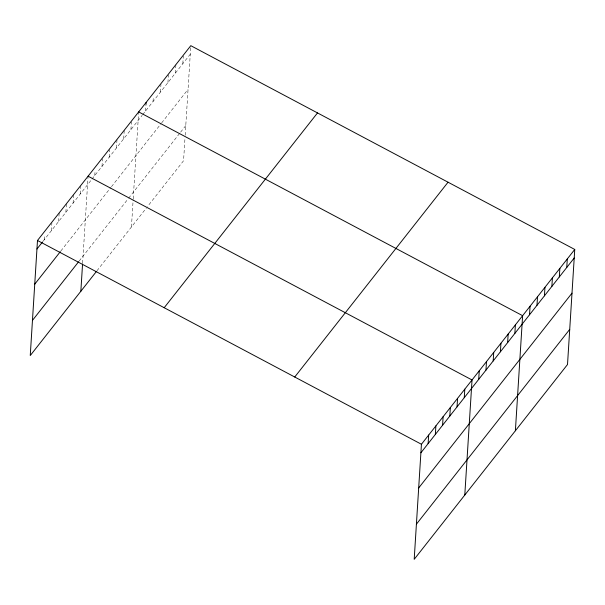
<?xml version="1.0" encoding="UTF-8"?>
<svg xmlns="http://www.w3.org/2000/svg" width="605" height="605" viewBox="0 0 605 605"><rect width="100%" height="100%" fill="white"/><g stroke="black" fill="none" stroke-linecap="round" stroke-linejoin="round"><path stroke-width="0.45" stroke-dasharray="3.02 2.27" d="M44.18 239.837L44.505 234.71M51.41 230.649L51.894 222.965M58.632 221.468L59.169 212.93M65.862 212.287L66.399 203.741M73.092 203.099L73.629 194.56M80.321 193.918L80.805 186.234M82.613 263.137L88.028 177.046M94.773 175.548L95.098 170.429M102.003 166.367L102.487 158.684M109.225 157.187L109.709 149.495M116.455 147.998L116.992 139.46M123.685 138.817L124.222 130.272M130.914 129.629L131.398 121.945M131.436 226.973L133.153 199.733M133.206 198.856L138.621 112.764M145.586 110.987L146.017 104.151M153.035 101.527L153.352 96.399M160.476 92.066L160.96 84.375M167.925 82.598L168.409 74.914M175.374 73.137L175.911 64.599M182.823 63.676L183.3 55.993M184.888 139.649L183.565 160.741L147.476 206.592M185.168 135.255L190.802 45.677M43.068 241.251L91.438 179.791M91.99 179.08L142.152 115.351M142.719 114.625L190.265 54.216M60.871 250.969L110.912 187.391M111.464 186.688L161.134 123.579M161.701 122.853L188.057 89.366M79.164 261.05L128.086 198.886M128.646 198.183L180.048 132.866M180.623 132.14L185.773 125.59M96.966 270.775L146.334 208.052"/><path stroke-width="0.91" d="M574.75 249.457L421.435 444.259L414.198 559.322L567.513 364.52L574.75 249.457L190.802 45.677L37.487 240.48L30.25 355.543L96.414 271.479M80.843 291.262L82.56 264.014M146.017 104.151L146.123 102.449M428.128 443.616L428.665 435.071M435.35 434.428L435.887 425.89M442.58 425.247L443.117 416.709M449.81 416.066L450.347 407.52M457.04 406.878L457.577 398.34M464.262 397.697L464.799 389.159M464.791 495.041L472.029 379.97L88.08 176.191M478.721 379.327L479.258 370.789M485.951 370.147L486.488 361.608M493.173 360.958L493.71 352.42M500.403 351.777L500.94 343.239M507.633 342.596L508.17 334.051M514.855 333.408L515.392 324.87M515.384 430.752L522.622 315.689L138.674 111.91M529.534 314.766L530.071 306.228M536.983 305.306L537.52 296.76M544.424 295.845L544.961 287.299M551.873 286.377L552.41 277.839M559.322 276.916L559.859 268.378M566.764 267.455L567.301 258.917M36.95 249.018L42.509 241.955M34.742 284.176L60.319 251.68M32.458 320.393L78.605 261.761M164.189 307.726L317.504 112.923M294.733 377.013L448.048 182.203M420.898 452.797L574.213 257.995M418.69 487.955L571.997 293.145M416.406 524.172L569.721 329.37M37.487 240.48L421.435 444.259"/></g></svg>
